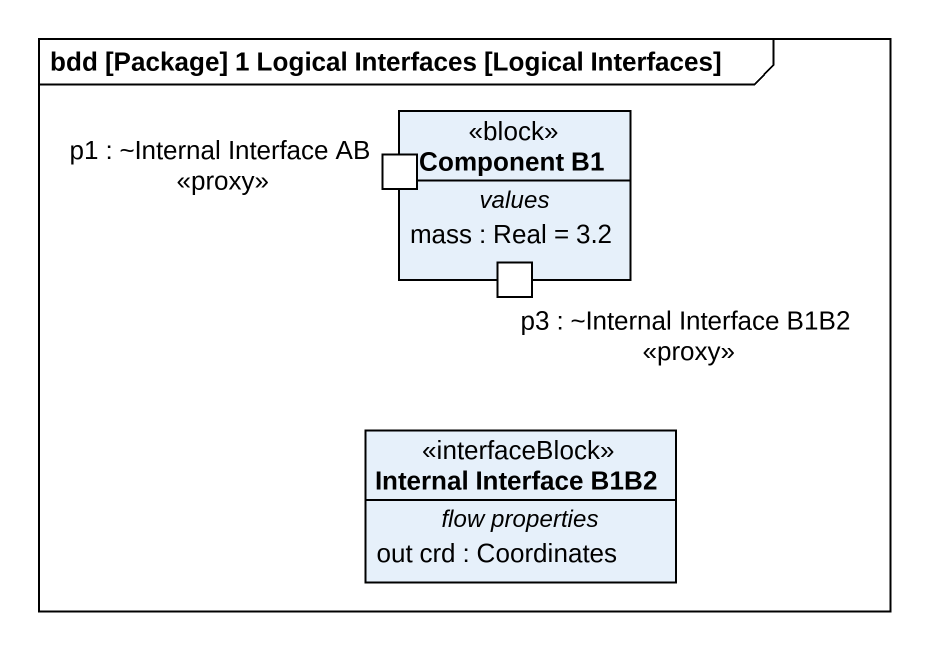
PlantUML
@startuml
mainframe bdd [Package] 1 Logical Interfaces [Logical Interfaces]
hide circle
hide empty members
class "Component B1" as Component_B1 <<block>> {
  -- values --
  mass : Real = 3.2
  -- ports --
  p1 : ~Internal Interface AB <<proxy>>
  p3 : ~Internal Interface B1B2 <<proxy>>
}
class "Internal Interface B1B2" as Internal_Interface_B1B2 <<interfaceBlock>> {
  -- flow properties --
  out crd : Coordinates
}
@enduml
